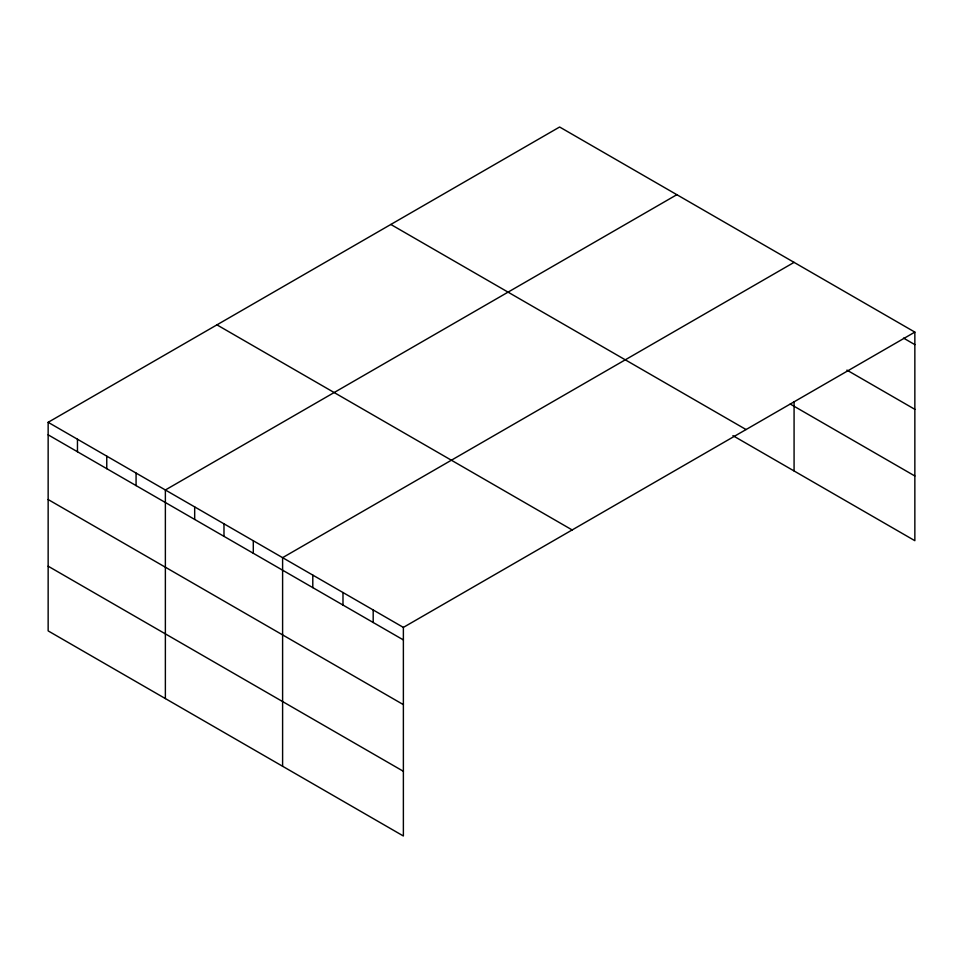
<?xml version="1.0" encoding="UTF-8"?>
<svg xmlns="http://www.w3.org/2000/svg" width="963" height="963" viewBox="0 0 963 963"><rect width="100%" height="100%" fill="white"/><g stroke="black" fill="none" stroke-linecap="round" stroke-linejoin="round"><path stroke-width="1.44" d="M914.85 332.103L559.623 127.008L48.15 422.312L48.15 630.897L403.377 835.992L403.377 627.395L914.85 332.103L914.85 540.688L732.915 435.649M676.845 194.695L165.371 489.986L165.371 698.584M794.078 262.369L282.604 557.661L282.604 766.259M903.523 338.097L914.85 344.634M846.91 370.105L914.85 409.335M790.25 404.051L914.85 475.987M390.834 224.463L746.06 429.546M216.94 324.856L572.166 529.951M48.15 422.312L403.377 627.395M48.15 434.831L403.377 639.926M48.15 499.532L403.377 704.627M48.15 566.196L403.377 771.291M794.078 401.812L794.078 470.967M373.187 609.964L373.187 622.495M342.984 592.534L342.984 605.065M312.794 575.104L312.794 587.623M253.293 540.749L253.293 553.28M223.982 523.824L223.982 536.355M194.682 506.911L194.682 519.43M136.072 473.062L136.072 485.593M106.761 456.149L106.761 468.68M77.461 439.224L77.461 451.755"/></g></svg>
